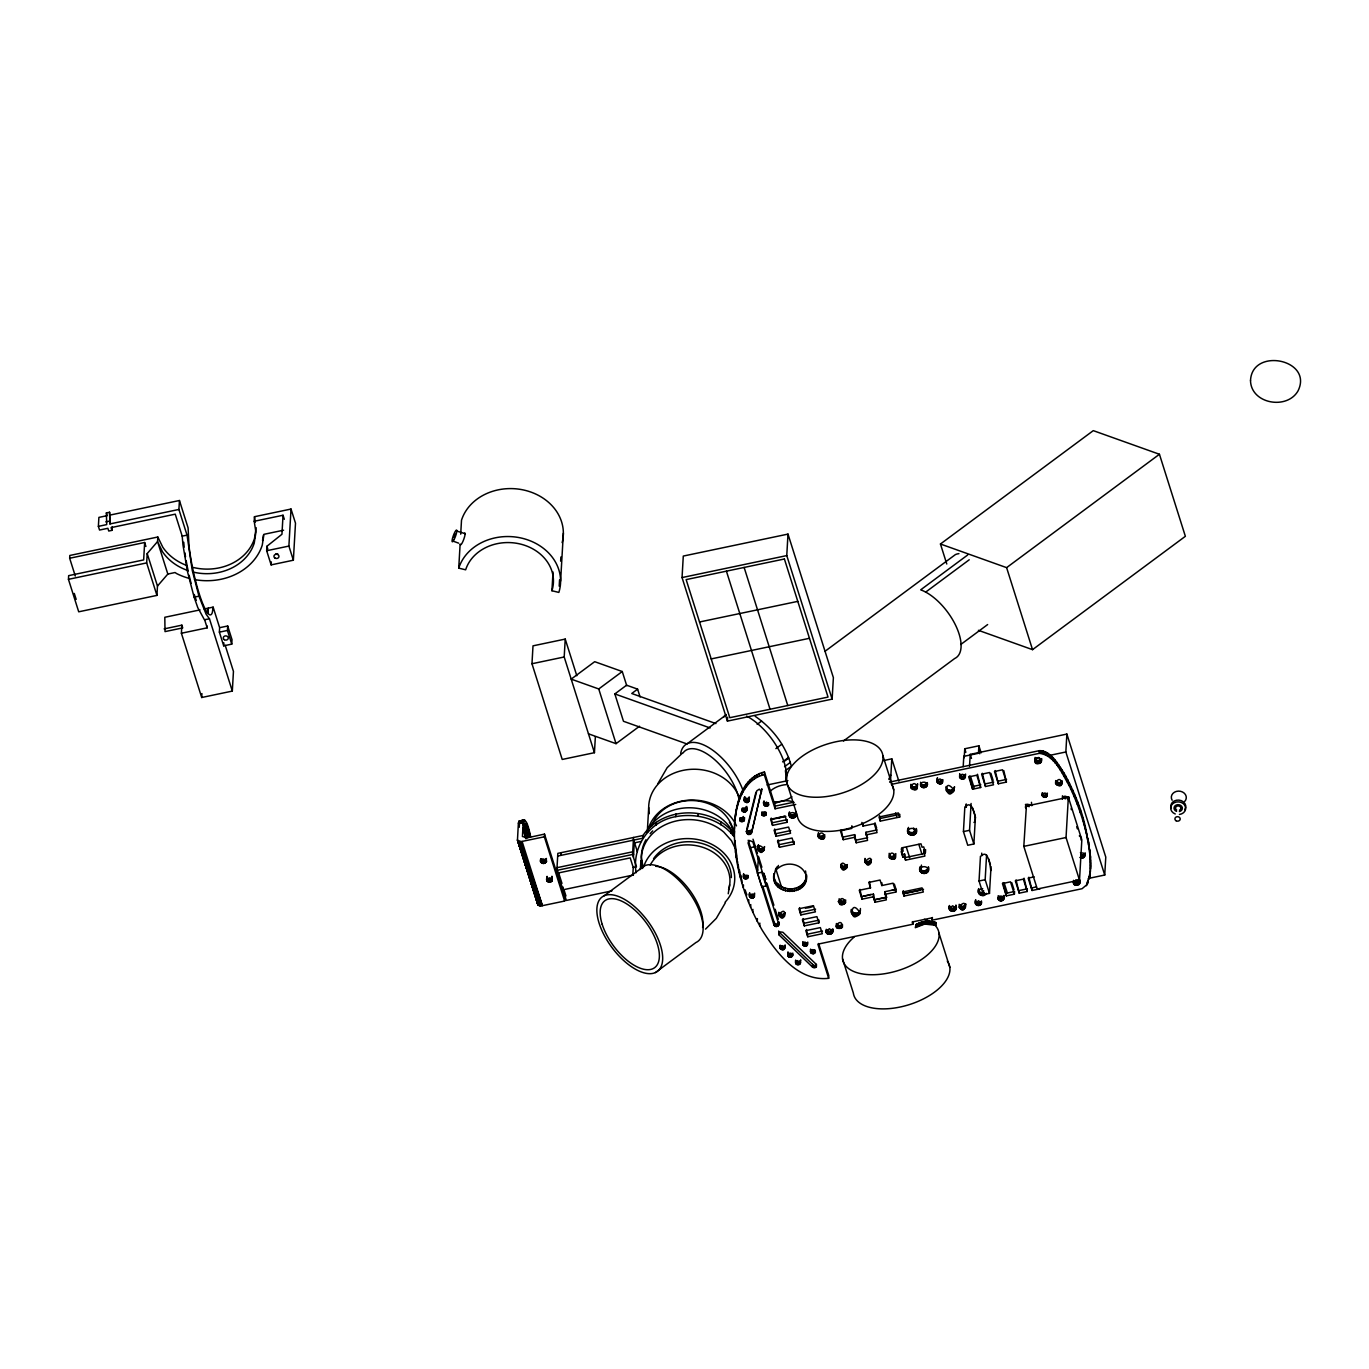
<?xml version="1.0" encoding="UTF-8"?>
<svg xmlns="http://www.w3.org/2000/svg" width="1369" height="1369" viewBox="0 0 1369 1369"><rect width="100%" height="100%" fill="white"/><g stroke="black" fill="none" stroke-linecap="round" stroke-linejoin="round"><path stroke-width="1.5" d="M552.083 880.421L552.237 876.964L551.536 881.465L547.822 881.824L546.933 876.708M818.645 943.498L828.81 975.635L828.656 978.322C798.264 981.778 776.548 952.927 762.139 930.099C743.453 897.585 732.21 859.783 734.759 822.05L734.605 824.737C735.461 804.51 741.776 777.541 764.432 771.962L775.23 806.101L775.076 808.788L795.731 804.459M1090.545 868.802C1090.477 839.899 1081.51 811.595 1069.24 785.686C1061.968 773.742 1055.105 755.038 1039.276 753.344L891.544 784.351M1090.152 874.226L1090.494 856.635L1087.944 838.17M773.776 878.333L773.964 873.798C769.344 896.165 809.883 897.379 806.409 874.654L806.238 879.189M552.118 880.027L552.272 877.341M761.677 791.744L759.299 789.16L756.783 790.82L746.584 831.993L748.159 834.44L751.513 832.968L761.831 789.057L751.513 832.968M786.593 780.381L785.412 770.627L791.299 766.264C786.148 745.934 772.39 728.137 755.209 716.329M69.665 558.244L69.819 555.472L157.811 537.007L157.555 541.559L147.202 553.572L157.469 586.052L156.939 595.395L78.718 611.806L68.45 579.327L68.655 575.647L143.659 559.921L144.652 542.5L69.665 558.244L75.295 576.041M112.172 526.774L111.967 530.351L108.75 531.035L107.877 528.297L99.543 530.043L98.38 526.363L98.893 517.396L107.227 515.651L106.371 512.913L109.588 512.246L109.931 523.933L178.911 509.456L179.442 500.506L110.444 514.984M98.38 526.363L106.714 524.601L106.371 512.913M109.931 523.933L109.588 512.246M156.939 595.395L146.671 562.916L147.202 553.572M164.143 628.884L181.872 625.154L182.727 627.892L165.016 631.605L164.81 617.282L200.028 609.889M225.2 645.295L233.449 671.392L232.319 691.088L201.705 697.505L181.392 633.248L181.872 625.154M201.705 697.505L201.927 693.57M181.392 633.248L207.181 627.841L207.284 626.061M208.071 612.131L208.31 608.144L207.489 613.517M219.382 632.153L219.639 627.687L227.682 625.992L232.011 639.665L231.755 644.132L223.695 645.826L219.382 632.153L227.425 630.459L227.682 625.992M223.695 645.826L223.866 642.848M254.206 521.281L254.48 516.712L291.015 509.046L295.499 523.18L293.36 560.212L271.13 564.884L266.664 550.732L266.921 546.265L281.946 534.269L283.041 515.24L254.206 521.281L255.917 532.25L254.223 543.151A50.054 42.217 3.3 0 1 192.943 572.02M271.13 564.884L271.319 561.889M293.36 560.212L288.893 546.077L291.015 509.046M458.735 568.135A51.834 43.722 3.3 0 1 522.188 538.257A51.834 43.722 3.3 0 1 558.843 592.418L551.929 590.741A44.681 37.682 3.3 0 0 520.34 544.041A44.681 37.682 3.3 0 0 465.648 569.812L458.735 568.135L460.121 544.178M460.703 534.184L461.507 520.203A51.834 43.722 3.3 0 1 523.865 490.051A51.834 43.722 3.3 0 1 562.129 542.654M518.389 822.957L523.437 822.615L518.389 822.957L517.465 840.19L538.188 905.149L541.662 905.833L564.644 901.042L564.815 898.355L544.503 834.097L525.525 838.222L523.386 829.614L528.212 828.587L529.358 832.711L530.351 837.195L525.046 835.963L529.889 834.936L524.532 833.721L529.358 832.711L523.968 831.599L528.793 830.572L523.386 829.614M595.361 736.779L594.437 752.693L562.214 759.453L531.976 663.743L533.003 645.843L565.226 639.083L576.811 675.738M523.232 821.93L522.445 836.493L527.099 837.76M551.929 590.741L553.025 571.985M564.644 901.042L544.349 836.784L544.503 834.097M559.202 586.172L559.562 579.908M560.64 561.153L560.879 556.995M560.606 581.123L563.361 533.191M594.437 752.693L564.199 656.983L565.226 639.083M611.926 890.894L566.355 900.443L556.858 870.376L557.833 853.366L642.985 835.501C663.092 805.639 712.599 805.571 734.143 833.858M560.896 855.368L561.05 852.682M563.138 887.112L562.984 889.799L633.402 875.013M632.786 875.39L633.248 867.518L636.465 866.834L632.564 854.478L633.539 837.469M633.436 857.216L634.258 842.893L633.385 840.155M636.123 872.755C631.691 846.538 649.625 821.109 675.773 816.643C696.804 812.69 720.693 819.056 733.989 836.545M640.418 868.973L640.897 860.725L641.958 860.502M642.985 835.501L642.831 838.187L557.679 856.053M647.28 832.249L648.701 807.607M656.213 825.165L656.367 822.478M682.053 577.564L683.285 556.071L787.996 534.098L833.379 677.655L832.13 699.131L727.418 721.104L682.053 577.564L786.764 555.592L787.996 534.098M675.773 816.643L675.927 813.973M697.95 816.403L698.122 813.716M720.727 824.754L720.881 822.067M727.418 721.104L727.641 717.202M730.738 832.917L730.892 830.23M732.723 835.141L732.877 832.455M734.366 829.169L734.52 826.482M735.119 817.823L734.965 820.493C736.71 802.251 744.12 779.303 764.278 774.649L764.432 771.962M734.349 833.687L734.503 831M735.461 816.335L735.615 813.648M736.128 812.33L736.282 809.644M734.623 843.047L734.777 840.361L737.241 859.852M736.933 808.514L737.087 805.828M735.033 847.787L735.187 845.101M737.874 804.818L738.028 802.131M735.547 852.665L735.701 849.995M738.952 801.31L739.106 798.623M736.248 857.559L736.402 854.889M740.15 798.024L740.304 795.338M739.739 820.476L739.893 817.789L741.93 819.056L744.188 818.166L744.034 820.852C735.067 824.206 744.017 812.211 744.034 820.852M741.519 794.859L741.673 792.172M740.235 821.092L740.389 818.405M738.062 867.518L737.566 861.512M740.92 821.52L741.074 818.833M742.101 810.876C740.68 807.71 746.447 806.752 746.875 809.883L745.01 812.057L742.101 810.876L742.255 808.189L745.164 809.387L746.892 807.932M743.008 791.915L743.162 789.228M741.776 821.742L741.93 819.056M739.174 872.583L738.216 864.832M742.597 811.492L742.751 808.805M742.597 821.674L742.751 818.987M743.281 811.92L743.435 809.233M744.616 789.16L744.787 786.473M744.223 800.557L744.445 797.134L744.462 801.276C750.52 806.375 749.391 794.037 744.291 799.821L744.462 801.276M743.418 821.4L743.572 818.713M740.389 877.58L740.543 874.894L741.485 878.265M744.12 812.091L744.274 809.421M744.941 801.84L744.616 798.589M744.377 820.219L744.531 817.533M746.379 786.627L746.533 783.941M745.01 812.057L745.164 809.387M745.694 802.302L745.095 799.154M745.763 811.749L745.917 809.062M741.81 882.629L741.964 879.942M746.481 802.508L745.848 799.616M746.396 811.252L746.55 808.583M746.738 810.619L746.789 806.461M748.244 784.334L748.398 781.648M747.371 802.474L747.525 799.787L749.391 797.597L749.151 800.968M743.435 877.033L743.829 875.612C754.097 873.097 741.433 885.076 743.658 873.627M743.658 877.717L743.589 874.363M743.316 887.608L743.47 884.922M746.584 832.763L746.755 830.076L749.134 831.89L751.667 830.281M748.176 802.148L748.33 799.462M744.154 878.333L743.812 875.031M746.858 833.43L747.012 830.743M748.757 801.669L749.151 796.861M750.212 782.281L750.366 779.594M744.839 878.795L744.308 875.647M747.423 834.029L747.577 831.342M748.159 834.44L748.313 831.753M744.958 892.605L745.112 889.918L746.858 894.864M745.694 878.984L744.993 876.126M748.98 834.577L749.134 831.89M746.584 878.949L746.738 876.263L748.124 875.458L747.97 878.145M752.334 780.398L752.488 777.712M747.337 878.641L747.491 875.955M749.87 834.491L750.024 831.804M750.623 834.183L750.777 831.496M751.17 833.653L751.324 830.966M754.49 778.756L754.644 776.069M748.621 902.445L748.775 899.758M749.476 896.147L752.163 893.923L754.405 896.592C752.368 900.374 747.252 896.267 749.716 892.759M749.699 896.866L749.63 893.461M756.835 777.335L756.989 774.649M750.195 897.482L749.853 894.179M750.879 897.91L750.349 894.796M750.623 907.271L750.777 904.584M751.735 898.132L751.033 895.223M759.196 776.223L759.35 773.536M752.625 898.047L752.779 895.36L754.627 893.17L754.405 896.592M753.395 897.79L753.549 895.104M752.745 912.062L752.899 909.375M754.011 897.243L754.165 894.556M761.694 775.299L761.848 772.612M757.776 848.985L758.084 845.443C757.023 849.328 763.988 850.44 764.569 846.607C760.462 863.565 752.916 836.767 764.415 849.293M757.964 849.773L758.46 844.707M758.46 850.543L758.614 847.856M766.298 882.851L766.127 885.931L761.78 886.855L757.451 873.182L758.426 856.275M758.785 849.978L759.025 845.785M759.128 851.124L759.282 848.438M761.712 814.623L761.866 811.937L763.885 813.169L766.161 812.33L766.007 815.017C757.006 818.303 766.024 806.358 766.007 815.017M760.035 851.552L760.189 848.866M762.208 815.239L762.362 812.553M762.875 815.667L763.029 812.981M760.993 851.706L761.147 849.02M763.834 804.305L766.52 802.046L768.762 804.767C766.657 808.514 761.626 804.407 764.056 800.882M757.245 921.303L757.399 918.616M764.073 805.04L763.988 801.618M763.731 815.856L763.885 813.169M762.02 851.638L762.174 848.968M764.569 805.656L764.227 802.354M764.569 815.821L764.723 813.152M765.237 806.067L764.723 802.97M762.875 851.313L763.029 848.626M765.374 815.513L765.528 812.827M766.092 806.255L765.391 803.381M763.68 850.782L763.834 848.096M759.692 925.786L759.846 923.1M764.176 850.063L764.33 847.377M766.982 806.221L767.136 803.535L768.522 802.73L768.368 805.417M767.735 805.913L767.889 803.227M772.715 822.683L787.261 819.62L787.107 822.307L772.561 825.37L771.26 818.08M776.018 836.305L774.067 830.144L788.612 827.081L790.563 833.259L776.018 836.305L774.7 828.998M774.084 880.233L773.93 875.647M774.649 882.012L774.238 877.546M773.793 876.485L775.847 868.459M775.504 883.792L774.803 879.326M775.693 871.146L776.976 866.885M778.636 925.341L779.047 921.936C780.604 925.427 775.693 928.456 773.964 924.948L774.118 922.261L762.738 886.239M774.358 925.581L774.118 922.261M776.617 885.401L775.658 881.106M776.822 869.572L778.413 865.448M779.628 844.57L794.174 841.524L794.02 844.211L779.474 847.257L778.157 839.95M774.957 926.129L774.512 922.894M778.003 886.907L778.157 884.22L776.771 882.714M775.778 926.471L775.111 923.442M776.599 926.556L776.753 923.87L778.79 922.672M777.455 926.368L777.609 923.681M779.628 888.224L779.782 885.538L778.157 884.22M778.585 915.022C789.502 901.829 783.051 929.517 778.739 912.336L782.383 914.663L785.258 912.61M778.174 925.957L778.328 923.271M778.893 915.775L779.047 913.106M778.704 934.394L779.731 931.861L782.897 932.272L816.249 964.358L816.318 967.079L812.501 967.096L779.149 935.01L778.704 931.006M779.526 916.477L779.697 913.79M781.442 889.337L781.596 886.65L779.782 885.538M779.149 935.01L778.875 931.707M780.296 916.973L780.45 914.287M781.254 917.298L781.408 914.612M780.005 947.844L780.159 945.158L780.227 948.563C788.458 953.389 781.767 940.058 780.227 948.563M783.376 890.261L783.53 887.574L781.596 886.65M782.229 917.35L782.383 914.663M780.724 949.179L780.381 945.893M781.408 949.607L780.878 946.509M783.205 917.144L783.359 914.458M795.629 816.506L796.056 812.176C798.931 820.031 785.806 819.518 789.519 811.851M789.468 816.215L789.434 812.69M784.026 916.717L784.18 914.03M785.464 890.945L785.618 888.276L783.53 887.574M782.247 949.795L781.562 946.92M789.896 816.951L789.622 813.528M784.677 916.066L784.831 913.38M790.632 817.567L790.05 814.264M783.085 949.778L783.239 947.091L785.019 945.637M783.889 949.453L784.043 946.766M791.487 817.995L790.786 814.88M787.603 891.373L787.757 888.686L785.618 888.276M784.523 948.957L784.677 946.27M784.865 948.323L785.104 944.901M792.446 818.149L792.6 815.462L796.073 812.998M793.455 818.046L793.609 815.359M789.845 891.578L789.999 888.892C797.391 889.2 805.605 884.374 806.392 876.502M794.379 817.755L794.533 815.068M795.132 817.242L795.286 814.555M787.757 955.322L787.979 951.9L788.476 956.657L790.906 957.239L792.754 955.049C792.36 951.934 786.576 952.91 787.979 956.041M792.052 891.476L792.206 888.789M788.476 956.657L788.133 953.354M789.16 957.085L788.63 953.971M789.999 957.273L789.314 954.398M794.26 891.168L794.414 888.481M790.906 957.239L791.06 954.552L792.446 953.748L792.292 956.435M791.658 956.914L791.812 954.244M792.634 955.784L792.788 953.098M796.313 890.586L796.467 887.899M798.315 889.799L798.469 887.112M795.509 962.801L795.663 960.114L795.731 963.519L796.98 964.546L799.479 964.426L800.506 962.527L797.357 960.61L795.731 963.519M800.163 888.738L800.317 886.051M796.228 964.135L795.885 960.833M796.98 964.546L796.399 961.449M801.772 887.523L801.926 884.836M797.768 964.786L797.134 961.859M800.865 914.92L798.914 908.759L813.46 905.696L815.411 911.874L800.865 914.92L799.547 907.613M798.657 964.717L798.812 962.031L800.591 960.576M803.209 886.102L803.363 883.416M799.479 964.426L799.633 961.74M804.39 884.511L804.544 881.824M800.044 963.913L800.198 961.226M806.255 877.341L805.554 870.975M800.437 963.263L800.66 959.84M805.263 882.834L805.417 880.147M805.913 881.054L806.067 878.368M802.918 945.038C804.476 936.533 811.167 949.846 802.918 945.038L802.85 941.632M804.476 923.185L819.021 920.139L818.867 922.826L804.322 925.872L803.021 918.565M803.432 945.654L803.073 942.351M804.099 946.082L803.586 942.967M804.955 946.27L804.253 943.395M805.793 946.236L805.947 943.549L807.385 942.745L807.231 945.431M806.598 945.911L806.752 943.224M807.573 944.781L807.727 942.094M807.761 936.772L805.828 930.646L820.373 927.6L822.324 933.726L807.761 936.772L806.478 929.5M810.448 951.797L810.602 949.111L811.184 953.132L813.597 953.697L815.394 952.242C816.249 948.563 809.113 948.922 810.688 952.516M811.184 953.132L810.842 949.829M818.183 836.305L818.491 832.763L818.371 837.092C829.973 845.392 822.119 824.532 818.371 837.092M811.851 953.56L811.338 950.445M818.867 837.862L818.525 834.405M812.724 953.782L812.022 950.873M819.535 838.444L819.021 835.176M812.501 967.096L812.656 964.409L779.303 932.323M813.597 953.697L813.751 951.027L815.137 950.223L814.983 952.892M820.459 838.872L819.689 835.757M813.203 967.575L812.656 964.409M814.367 953.44L814.521 950.753M814.007 967.815L813.357 964.888M821.417 839.026L821.571 836.339L824.737 834.696L824.583 837.383M814.846 967.797L815 965.111L816.472 964.392L816.318 967.079M822.427 838.975L822.581 836.288M815.667 967.524L815.821 964.837M823.282 838.632L823.436 835.946M824.087 838.102L824.241 835.415M826.072 932.015L826.226 929.329L829.871 931.639L832.797 928.815C835.107 934.034 826.328 936.704 825.986 931.16L829.46 928.73L832.643 931.502M826.397 932.819L826.551 930.133M826.979 933.521L827.133 930.834M827.8 934.017L827.954 931.331M828.673 934.291L828.827 931.604M829.717 934.325L829.871 931.639M830.692 934.12L830.846 931.433M831.513 933.692L831.668 931.006M832.181 933.093L832.335 930.407M832.54 932.34L832.694 929.654M836.254 926.214L836.408 923.545L839.06 925.803L842.5 924.623L842.346 927.309C828.844 932.683 842.157 914.287 842.346 927.309M836.562 927.035L836.716 924.349M837.143 927.737L837.298 925.05M840.72 866.971L840.874 864.284L843.544 866.594L847.343 864.609C841.49 881.345 837.486 853.144 847.189 867.296M839.009 902.342L839.129 898.8L841.815 901.931L845.666 899.946L845.512 902.633C834.525 911.275 840.788 890.192 845.512 902.633M841.045 867.775L841.199 865.088M839.3 903.112L839.454 900.426M837.965 928.233L838.119 925.547M841.627 868.476L841.781 865.79M843.407 837.007L854.667 834.645L854.513 837.332L843.253 839.693L841.165 829.905M839.95 903.797L840.104 901.11M838.906 928.49L839.06 925.803M842.448 868.973L842.602 866.286M840.703 904.31L840.857 901.623M839.881 928.541L840.036 925.855M843.39 869.281L843.544 866.594M841.661 904.618L841.815 901.931M840.857 928.336L841.011 925.649M844.382 869.332L844.536 866.645M842.637 904.669L842.791 901.983M841.695 927.908L841.849 925.222M845.34 869.127L845.512 866.44M843.612 904.464L843.766 901.777M846.179 868.699L846.333 866.012M844.451 904.036L844.605 901.35M846.829 868.049L846.983 865.362M845.084 903.386L845.238 900.699M851.86 825.764L851.706 828.45L840.446 830.812L843.253 839.693M851.227 912.079L851.381 909.392C851.621 913.91 858.979 914.714 860.399 910.522C850.371 930.834 848.54 894.094 860.245 913.209M851.415 913.055L851.569 910.368M851.843 913.996L851.997 911.309M877.221 829.905L865.978 832.266L867.535 840.412L856.224 842.774L854.667 834.645M852.579 914.817L852.733 912.13M853.554 915.433L853.726 912.747M854.65 915.827L854.804 913.14M855.865 915.981L856.019 913.294M857.045 915.895L857.199 913.209M865.824 834.953L877.067 832.592L874.261 823.727L863.018 826.089L863.172 823.402M858.123 915.502L858.277 912.832M859.082 914.903L859.236 912.216M859.818 914.133L859.972 911.446M860.28 911.206L860.434 908.52M862.213 896.473L873.456 894.111L873.302 896.798L862.042 899.159L859.954 889.371M864.883 861.888C876.999 848.848 867.826 877.392 865.02 858.397M865.191 862.71L865.037 859.202M865.773 863.394L865.345 860.023M866.594 863.89L865.927 860.725M867.552 864.215L866.748 861.221M868.528 864.267L868.682 861.58L871.505 859.544M869.503 864.061L869.657 861.375M870.342 863.634L870.496 860.947M870.975 862.983L871.129 860.297M862.042 899.159L859.253 890.278L870.496 887.916L869.486 881.568M894.333 884.049L896.028 889.371L884.768 891.732L886.342 899.878L875.031 902.239L873.456 894.111M880.438 818.44L899.827 814.367L899.673 817.053L880.284 821.109L879.582 815.702M884.614 894.419L895.856 892.058L893.067 883.193L881.807 885.555L881.961 882.868M889.456 778.824L890.62 774.905L888.926 779.406M889.936 778.208L890.09 775.521M890.466 782.007L891.801 758.837L883.484 760.582M889.354 857.627C890.911 844.639 902.205 864.421 889.354 857.627L889.165 853.315M889.936 858.329L889.508 854.941M890.757 858.825L890.09 855.642M891.698 859.15L890.911 856.138M892.691 859.202L892.845 856.515L895.805 853.623L895.566 857.148M893.649 858.996L893.803 856.309M894.487 858.568L894.641 855.882M895.138 857.918L895.292 855.231M895.856 892.058L896.028 889.371A15.025 7.684 -17.5 0 1 892.28 889.884M902.856 857.062L901.144 851.604L902.736 851.278L902.89 848.592L901.298 848.917L902.856 857.062L904.447 856.72L904.601 854.034L903.01 854.376M923.767 852.665L925.427 852.322L925.581 849.636L923.921 849.995L924.862 856.104L905.542 860.143L904.601 854.034M903.985 896.062L902.684 891.972L922.056 887.899L923.356 892.006L903.985 896.062L903.266 890.654M915.947 833.071L916.289 828.502C919.574 837.434 904.224 837.024 908.109 828.313M908.058 832.882L908.486 827.406M911.018 787.774C914.697 775.179 922.655 796.073 911.018 787.774L910.967 784.249M908.588 833.738L908.041 829.255M911.497 788.544L911.172 785.087M909.358 834.457L908.742 831.069M912.165 789.126L911.651 785.857M910.317 835.022L909.512 831.77M913.037 789.554L912.319 786.439M911.446 835.312L911.6 832.626L910.471 832.335M914.047 789.708L914.201 787.021L916.836 786.114L917.589 783.735L917.23 788.065M915.005 789.656L915.159 786.97M912.541 835.33L912.695 832.643L916.101 830.384M915.929 789.314L916.083 786.627M913.671 835.09L913.825 832.403M916.665 788.801L916.836 786.114M914.612 834.645L914.783 831.958M915.433 833.961L915.587 831.274M926.899 786.028L927.292 782.572C928.935 786.884 922.62 789.725 920.67 785.738L920.635 782.229M828.656 978.322L817.858 944.165L912.883 924.229L913.037 921.542M921.166 786.525L920.841 783.068M921.833 787.089L921.32 783.838M922.757 787.517L921.987 784.42M923.716 787.671L923.87 785.002L927.053 783.342M915.929 927.189L916.101 924.503L922.347 921.85L929.346 921.2L936.225 922.638L936.071 925.324L924.759 924.058L915.313 927.686L916.101 924.503M916.665 926.779L916.819 924.092M928.045 871.368L928.387 866.799C931.656 875.698 916.323 875.304 920.208 866.611M924.725 787.62L924.879 784.933M920.173 871.163L920.139 867.552M917.435 926.368L917.589 923.681M920.687 872.036L920.327 868.494M925.581 787.278L925.752 784.608M921.08 871.386L921.44 865.071M918.171 926.009L918.325 923.322M926.334 786.764L926.488 784.078M921.457 872.755L920.841 869.349M918.958 925.632L919.112 922.946M922.415 873.268L921.611 870.068M919.711 925.324L919.865 922.638M920.533 925.05L920.687 922.364M923.527 873.559L923.681 870.872L922.569 870.581M921.354 924.759L921.508 922.09M924.64 873.627L924.794 870.941L928.199 868.682M922.193 924.537L922.347 921.85M925.769 873.388L925.94 870.701M923.887 924.178L924.058 921.491M926.71 872.892L926.864 870.205M927.515 872.207L927.686 869.52M924.759 924.058L924.914 921.371M925.649 923.972L925.803 921.286M926.522 923.887L926.676 921.2M927.429 923.853L927.583 921.166M928.285 923.887L928.439 921.2M937.098 781.887C941.65 772.664 944.918 789.434 937.098 781.887L937.474 777.609M929.192 923.887L929.346 921.2M937.389 782.64L937.235 778.379M937.97 783.308L937.543 779.971M930.064 923.972L930.218 921.286M938.826 783.735L938.124 780.621M930.937 924.041L931.091 921.354M931.844 924.212L931.998 921.525M939.75 783.958L938.98 781.049M1089.775 876.673L1090.306 871.54L1087.277 884.34L1082.058 888.721L932.255 920.156L932.409 917.487M932.665 924.349L932.837 921.662M940.708 783.907L940.862 781.22L942.83 779.628L942.676 782.315M933.538 924.571L933.692 921.885M941.564 783.581L941.718 780.895M942.231 783.017L942.385 780.33M934.377 924.759L934.531 922.073M935.249 925.033L935.403 922.347M946.133 790.17L946.236 786.525C945.979 791.385 954.569 791.676 954.535 786.73C948.032 808.343 941.102 773.228 954.261 790.375M946.475 791.077L946.629 788.39M947.16 791.864L947.314 789.177M948.015 792.497L948.187 789.81M949.059 792.908L949.213 790.221M950.154 793.079L950.308 790.409M951.318 792.942L951.472 790.255M952.362 792.617L952.516 789.93M953.2 792.035L953.354 789.348M953.885 791.282L954.039 788.595M949.35 909.067L949.487 905.508C946.321 912.764 958.505 913.072 956.127 905.816L953.149 908.708L949.504 906.381M949.658 909.82L949.812 907.151M950.24 910.522L950.394 907.835M951.061 911.018L951.215 908.331M952.02 911.343L952.174 908.657M959.601 777.164C964.204 767.941 967.541 784.677 959.601 777.164L959.737 773.656M959.96 777.917L959.755 774.478M960.525 778.567L960.114 775.23M952.995 911.395L953.149 908.708M961.329 779.012L960.679 775.881M953.971 911.189L954.125 908.503M954.792 910.761L954.946 908.075M962.304 779.218L962.458 776.531L961.483 776.326M963.194 766.623L963.793 756.355L977.962 753.395M955.442 910.111L955.596 907.425M981.128 752.83L978.903 745.797L964.734 748.775L964.221 757.724L963.793 756.355M955.87 909.341L955.938 905.029M963.263 779.166L963.417 776.497L965.573 774.084L965.248 777.575M964.118 778.841L964.289 776.155M964.803 778.294L964.957 775.607M959.019 907.048C969.988 893.889 963.4 921.542 959.173 904.361L962.818 906.672L965.693 904.635M975.412 817.139L973.872 843.988L967.746 845.272L963.434 831.599L964.854 806.82M959.327 907.801L959.481 905.114M959.909 908.503L960.063 905.816M966.309 804.63L966.155 807.316L966.206 803.928M960.73 908.999L960.884 906.312M969.526 766.298L970.227 754.37L1066.879 734.075L1105.776 857.114L1104.732 875.031L1088.287 878.47M961.671 909.307L961.825 906.62M962.664 909.358L962.818 906.672M963.622 909.153L963.776 906.466M964.461 908.725L964.615 906.038M965.111 908.075L965.265 905.388M973.872 843.988L969.543 830.316L971.1 803.466M965.521 907.322L965.778 903.797M977.5 774.272L980.683 787.5L972.606 789.194L969.44 775.966M978.476 753.258L978.903 745.797M981.419 900.922C983.284 907.904 972.058 906.038 975.755 899.69M975.669 903.951L975.652 900.494M976.148 904.687L975.84 901.264M976.799 905.217L976.302 902M977.688 905.542L976.953 902.53M986.501 893.358C983.832 898.475 975.686 893.854 978.732 888.584M991.036 866.526L989.479 893.375L983.353 894.659L979.04 881.003L980.461 856.207M978.681 893.136L978.613 889.525M979.194 894.008L978.835 890.449M985.509 786.49L981.624 774.187L989.633 772.51L993.518 784.813L985.509 786.49L982.343 773.263M978.698 905.645L978.852 902.958L981.111 901.658L980.957 904.344M981.761 853.127L981.607 855.813C988.024 848.712 990.54 867.039 990.728 870.667M979.964 894.727L979.348 891.322M979.605 905.439L979.759 902.77M980.426 904.96L980.58 902.274M980.923 895.24L980.118 892.04M981.984 895.531L982.138 892.845L981.077 892.554M983.147 895.6L983.318 892.913L982.138 892.845M983.353 894.659L983.592 890.534M984.243 895.377L984.397 892.691M989.479 893.375L985.167 879.702L986.587 854.923M1003.802 770.627L1006.42 782.093L998.36 783.787L995.177 770.559M1003.956 895.36C1005.958 899.365 1000.414 903.129 998.189 899.228L998.206 895.754L1001.406 898.218L1003.973 896.182M998.651 899.963L998.805 897.277M999.37 900.477L999.524 897.79M1000.26 900.802L1000.414 898.115M1001.252 900.905L1001.406 898.218M1002.159 900.716L1002.313 898.03M1002.929 900.237L1003.083 897.551M1003.511 899.604L1003.665 896.917M1006.489 893.187L1014.566 891.493L1014.395 894.179L1006.335 895.874L1003.135 882.611M1024.063 878.214L1027.246 891.493L1019.238 893.17L1016.038 879.908M1026.254 808.583L1025.501 804.39L1029.146 806.717M1025.672 807.898L1025.826 805.212M1062.327 798.503L1064.791 796.125L1068.35 797.237L1081.835 839.864L1079.508 880.147L1037.291 889.011L1023.807 846.367L1026.408 805.896M1031.781 805.742L1031.456 802.32M1034.878 760.907L1035.135 757.433L1037.257 760.839L1041.381 759.35L1041.227 762.037C1028.889 769.19 1038.831 749.134 1041.227 762.037M1035.084 761.746L1035.238 759.059M1035.512 762.516L1035.666 759.829M1036.23 763.098L1036.384 760.411M1037.103 763.526L1037.257 760.839M1038.061 763.68L1038.215 760.993M1039.276 753.344L1039.43 750.657C1051.597 750.999 1057.997 764.398 1064.107 773.16C1075.64 794.123 1084.984 817.156 1087.807 840.925M1039.071 763.628L1039.225 760.942M1040.149 888.789L1032.072 890.483L1028.889 877.204M1039.995 763.286L1040.149 760.599M1040.577 753.224L1040.731 750.554M1040.731 762.755L1040.885 760.086M1041.535 761.267L1041.689 758.58M1041.946 753.361L1042.1 750.674M1043.366 753.669L1043.537 750.982M1042.254 795.355L1042.408 792.668L1042.476 796.073C1048.5 801.173 1047.507 788.903 1042.322 794.619L1042.476 796.073M1044.906 754.285L1045.06 751.598M1042.973 796.69L1042.63 793.404M1043.708 797.117L1043.127 794.02M1046.446 755.14L1046.601 752.454M1044.564 797.288L1043.862 794.431M1045.403 797.271L1045.557 794.585L1047.336 793.13L1047.182 795.817M1048.055 756.184L1048.209 753.498M1046.207 796.946L1046.361 794.26M1046.84 796.45L1046.994 793.763M1049.749 757.536L1049.903 754.849M1051.443 759.076L1051.597 756.39M1053.172 760.873L1053.326 758.186M1054.951 762.858L1055.105 760.189M1055.567 783.256C1061.369 771.312 1065.749 792.839 1055.567 783.256L1055.721 780.57M1056.731 765.066L1056.885 762.379M1055.944 784.043L1056.098 781.357L1059.366 782.897L1062.258 780.895L1062.104 783.581M1056.526 784.745L1056.68 782.058M1057.296 785.258L1057.45 782.572M1058.528 767.461L1058.682 764.775M1058.237 785.532L1058.391 782.846M1059.212 785.584L1059.366 782.897M1060.308 770.062L1060.462 767.393M1060.188 785.378L1060.342 782.692M1061.009 784.933L1061.163 782.264M1062.173 772.869L1062.327 770.182M1061.677 784.334L1061.831 781.648M1062.412 799.308L1062.481 795.817L1065.236 798.948M1063.953 775.847L1064.107 773.16M1104.732 875.031L1065.852 751.975L1066.879 734.075M1065.732 778.961L1065.886 776.274M1067.512 782.298L1067.666 779.611M1079.508 880.147L1066.04 837.52L1068.35 797.237L1026.134 806.101M1069.24 785.686L1069.411 783M1068.505 800.386L1069.035 796.963M1070.986 789.28L1071.14 786.593M1072.629 792.942L1072.783 790.255M1074.306 796.707L1074.46 794.02M1075.897 800.591L1076.051 797.905M1077.386 804.544L1077.54 801.858M1075.794 879.805C1086.644 880.712 1071.653 890.911 1073.57 880.353M1073.724 883.792L1073.878 881.106L1077.215 882.663L1080.021 880.643L1079.867 883.33M1074.306 884.494L1074.46 881.807M1078.892 808.497L1079.046 805.811M1075.127 884.99L1075.281 882.303M1076.068 885.298L1076.222 882.629M1080.295 812.57L1080.449 809.883M1077.061 885.349L1077.215 882.663M1078.019 885.161L1078.173 882.475M1078.858 884.716L1079.012 882.03M1082.862 820.733L1083.033 818.046M1079.508 884.066L1079.662 881.379M1081.647 858.055L1081.801 855.385L1084.967 853.726L1083.581 857.661L1079.816 857.473M1084.06 824.857L1084.214 822.17M1082.639 857.952L1082.793 855.266M1083.581 857.661L1083.735 854.975M1085.087 828.895L1085.241 826.209M1084.299 857.097L1084.453 854.41M1086.13 832.951L1086.284 830.264M1084.813 856.412L1085.258 852.904M1087.037 836.972L1087.191 834.286M1088.543 844.793L1088.697 842.106M1086.438 885.709L1088.201 880.062L1088.047 882.748M1087.277 884.34L1087.431 881.653M1089.142 848.626L1089.296 845.939M1089.638 852.271L1089.792 849.584M1090.049 855.882L1090.203 853.195M1089.33 878.932L1089.929 873.987M1090.34 859.321L1090.494 856.635M1090.545 862.624L1090.699 859.937M1090.58 865.807L1090.734 863.12M1090.409 871.608L1090.699 866.115M540.772 860.981L540.926 858.688C537.692 863.993 547.857 865.14 545.82 860.108C539.557 856.087 540.995 863.497 540.772 861.375M907.887 831.941C907.75 826.996 916.477 827.27 916.203 832.147M919.985 870.239C919.865 865.276 928.576 865.567 928.302 870.444M546.026 861.991L546.299 858.945L545.855 862.35C549.893 859.236 538.257 859.629 541.012 862.128L541.388 859.783L541.234 862.47L541.679 860.091L542.261 863.24L542.86 860.707L542.689 863.394L543.305 860.793L543.151 863.48L543.767 860.81L543.613 863.497L544.212 860.759L544.058 863.445L544.657 860.656L544.503 863.343L545.067 860.485L544.913 863.172L546.009 859.664M1071.311 809.678L1071.174 808.258M1077.369 828.827L1076.736 826.79M546.71 880.164C545.341 875.801 551.211 882.492 552.237 877.734M523.437 822.615C526.363 815.222 530.008 833.858 530.676 836.801M552.135 878.111L551.793 881.14L551.929 876.228L552.083 879.651M789.28 815.376C789.297 811.458 796.228 811.766 795.919 815.684M1068.881 799.65L1068.35 797.237M978.459 892.212L979.622 889.61L982.685 888.549M546.796 880.558L547.104 878.231M551.947 878.453L551.536 881.465L551.69 878.778L551.211 881.739L551.382 879.052L549.996 882.252L550.167 879.565L549.551 882.286L549.705 879.6L549.089 882.269L549.243 879.582L548.644 882.184L547.976 879.138L547.463 881.568L547.617 878.881L547.172 881.26L547.326 878.573L546.95 880.917L547.087 876.348L546.933 879.035M975.498 903.181L978.595 900.716L981.265 903.608M204.169 609.017L213.136 607.134L212.332 612.508A48.394 7.94 78.1 0 1 200.764 598.407A48.394 7.94 78.1 0 1 189.008 546.128L188.083 527.852L179.442 500.506M256.174 527.681L254.48 538.582A50.054 42.217 3.3 0 1 193.2 567.451M262.54 540.533L263.378 535.142M728.24 893.769L729.643 884.802M519.484 823.864L519.21 827.321M746.738 829.306L755.928 792.257M1088.903 878.265L1089.484 876.246M949.333 908.195L952.738 905.782L955.973 908.503M966.052 806.615C971.391 798.435 978.168 820.442 973.975 822.444M465.289 533.705L456.835 531.086M1081.031 840.036L1081.356 837.606L1079.302 835.877M657.993 783.462L667.148 767.684L682.292 753.241M725.433 902.616L716.295 918.377L705.531 929.123M1074.117 880.678L1073.416 883.039M157.469 586.052L167.822 574.056L175.061 572.533L176.704 573.628A58.405 49.25 3.3 0 0 188.956 578.317M547.155 878.693L549.962 877.769L551.964 879.274M1068.659 797.699L1067.17 798.743M778.259 868.134C786.336 861.152 801.105 863.463 805.383 873.662M622.262 671.529L594.694 661.689L571.181 679.127L598.749 688.966L622.262 671.529L626.745 685.715M686.981 743.949L623.477 721.275L614.835 693.929L626.591 685.202L637.612 689.137L640.076 696.958M637.612 689.137L631.742 693.501L715.936 723.585M588.465 733.818L616.033 743.658L639.545 726.22M946.783 564.011L940.452 544.006L1093.283 430.636L1159.44 454.268L1185.366 536.306L1032.534 649.659L978.407 630.322M687.495 743.538L726.272 714.772M824.942 651.353L955.374 554.616A41.72 20.039 53.4 0 1 958.933 553.658M967.712 554.958L920.687 589.834A41.72 20.039 53.4 0 1 955.322 624.692A41.72 20.039 53.4 0 1 954.638 658.54L843.475 740.988M925.581 592.178L969.235 559.784M757.16 724.355L761.575 721.087M940.452 544.006L1006.609 567.639L1159.44 454.268M775.881 748.621L781.767 744.257M782.589 761.866L788.476 757.519M784.3 761.335L788.698 758.067M604.054 895.822L644.525 865.807M784.557 766.691L790.426 762.328M960.764 644.491L987.648 624.555M655.46 972.538A46.358 22.263 53.4 0 0 634.686 906.757A46.358 22.263 53.4 0 0 599.126 923.236A46.358 22.263 53.4 0 0 655.46 972.538L695.931 942.522A46.358 22.263 53.4 0 0 687.221 889.73A46.358 22.263 53.4 0 0 640.093 869.572M519.604 820.972L524.875 820.134L519.227 821.126L518.611 823.642L523.574 821.468L518.731 822.478L523.779 820.63L518.937 821.64L524.07 820.117M105.858 521.863L109.075 521.195M232.319 691.088L209.474 618.822L204.392 619.729L197.769 607.528L194.124 597.175L187.433 571.438L182.967 544.913L182.197 536.135L187.04 535.125L178.911 509.456M283.588 530.197L263.96 534.321L262.266 545.102A58.405 49.25 3.3 0 1 194.484 579.566M68.45 579.327L146.671 562.916M266.664 550.732L288.893 546.077M194.124 597.175L198.95 596.165L206.103 614.202L209.474 618.822M699.525 621.988L797.802 601.367M531.976 663.743L564.199 656.983M711.196 658.917L809.473 638.296M523.215 824.686L526.432 824.018L528.212 828.587L522.77 827.817M523.797 825.952L527.014 825.267L523.403 825.113M524.395 827.492L527.613 826.808L523.985 826.465M767.085 785.002L787.877 780.638M517.619 840.566L521.349 841.576L544.349 836.784M775.23 806.101L793.815 802.2M889.628 782.093L1039.43 750.657M1034.998 758.46L1039.105 757.587M1049.39 755.431L1065.852 751.975M634.258 842.893L641.222 841.439M771.26 819.501L785.806 816.454M789.964 815.582L796.21 814.264M556.858 870.376L632.564 854.478M746.088 831.359L752.06 830.093M972.76 786.508L980.837 784.813M985.663 783.804L993.689 782.127M998.514 781.1L1006.574 779.406M776.172 833.635L790.717 830.572M749.562 847.856L755.842 846.538M856.378 840.087L867.689 837.725M757.451 873.182L761.797 872.275L766.127 885.931M963.434 831.599L969.543 830.316M905.696 857.473L925.016 853.417L923.921 849.995M1023.807 846.367L1066.04 837.52M1080.415 852.665L1084.128 853.281L1085.104 855.591M801.019 912.25L815.565 909.187M875.185 899.553L886.496 897.191L884.768 891.732M904.139 893.375L923.51 889.32M874.261 899.929L886.736 897.311M903.369 893.82L919.985 890.329M979.04 881.003L985.167 879.702M1034.228 876.862L1028.17 878.128L1032.072 890.483M807.915 934.086L822.478 931.04M1019.392 890.483L1027.4 888.806M1032.226 887.796L1036.265 886.941M1073.895 881.499L1080.055 880.199M751.889 895.446L752.779 895.36M812.878 951.096L813.751 951.027M797.939 962.099L798.812 962.031M962.458 776.531L963.417 776.497M939.904 781.271L940.862 781.22M746.635 799.821L747.525 799.787M745.848 876.297L746.738 876.263M790.153 954.587L791.06 954.552M766.246 803.569L767.136 803.535M522.855 824.07L526.432 824.018C521.384 819.466 525.371 836.014 525.901 838.769M911.6 832.626L912.695 832.643M891.852 856.464L892.845 856.515M867.706 861.529L868.682 861.58M923.681 870.872L924.794 870.941M787.757 888.686L789.999 888.892M977.842 902.856L978.852 902.958M913.191 786.867L914.201 787.021M922.911 784.831L923.87 785.002M791.641 815.308L792.6 815.462M820.613 836.185L821.571 836.339M1080.825 855.163L1081.801 855.385M614.835 693.929L710.1 727.949M453.704 541.354L458.666 543.168M1031.302 805.006L1026.87 804.185L1025.347 807.077M537.931 904.823L517.431 839.779L537.777 904.447L517.876 840.891L538.565 905.422L518.252 841.165L539.044 905.645L518.731 841.387L539.608 905.799L519.296 841.541L540.242 905.884L519.929 841.627L540.926 905.884L520.614 841.644L542.415 905.713L522.102 841.456M735.529 848.968L731.491 840.703L723.807 832.112A48.394 40.813 3.3 0 0 671.084 822.41A48.394 40.813 3.3 0 0 641.24 859.646L642.626 868.476M157.811 537.007L162.825 547.275A50.054 42.217 3.3 0 0 186.15 565.243M1006.609 567.639L1032.534 649.659M1006.42 782.093L1002.536 769.806L994.476 771.5L998.36 783.787M990.899 773.331L993.124 780.364M1027.246 891.493L1023.345 879.138L1015.336 880.832L1019.238 893.17M978.647 750.28L979.759 753.789M1011.777 882.68L1014.001 889.73M970.227 754.37L971.494 758.392M980.683 787.5L976.799 775.196L968.722 776.89L972.606 789.194M1014.395 894.179L1010.493 881.841L1002.433 883.535L1006.335 895.874M964.734 748.775L965.847 752.3M970.467 776.291L974.283 788.407M1004.247 883.21L1007.447 893.29M972.332 807.368L975.481 817.31M988.555 858.705L990.42 864.575M925.427 852.322L923.699 846.881L922.056 847.223L920.978 843.8L901.641 847.856L902.736 851.278M891.801 758.837L898.885 781.237M913.688 828.057L914.971 832.13M918.839 844.348L922.056 854.53M882.902 755.705A50.054 25.617 -17.5 0 1 813.528 797.203A50.054 25.617 -17.5 0 1 807.59 752.745A50.054 25.617 -17.5 0 1 882.902 755.705L893.717 789.879M938.997 933.179L949.812 967.353M899.673 817.053L898.372 812.946L879.001 817.019L880.284 821.109M932.255 920.156L931.553 917.949L912.182 922.004L912.883 924.229M895.531 812.964L896.815 817.036M906.466 847.582L909.701 857.764M904.447 856.72L905.542 860.143M874.979 822.803L876.656 828.125M786.764 555.592L832.13 699.131M865.978 832.266L867.125 835.894M861.854 822.41L863.018 826.089M881.807 885.555L880.062 880.045L868.767 882.423L870.496 887.916M854.513 837.332L856.224 842.774M873.302 896.798L875.031 902.239M744.137 567.451L787.774 705.531M726.409 571.164L770.045 709.245M786.439 781.391L797.254 815.582A50.054 25.617 -17.5 0 0 855.18 826.5A50.054 25.617 -17.5 0 0 891.185 783.667M842.551 958.882L853.349 993.055A50.054 25.617 -17.5 0 0 911.275 1003.973A50.054 25.617 -17.5 0 0 947.28 961.158M787.107 822.307L785.173 816.181L770.61 819.244L772.561 825.37M794.02 844.211L792.069 838.033L777.524 841.096L779.474 847.257M818.867 922.826L816.917 916.648L802.371 919.694L804.322 925.872M764.278 774.649L775.076 808.788M775.675 868.511L781.459 886.838M763.919 873.49L765.767 879.343M753.018 839.197L757.451 853.212M758.717 857.216L761.883 867.21M763.782 873.217L765.665 879.223M766.931 883.227L773.896 905.234M775.162 909.238L778.328 919.249M748.193 840.224L757.673 870.239M773.964 924.948L748.039 842.91L749.391 840.463L752.864 841.884L778.893 924.623M598.749 688.966L616.033 743.658M640.897 860.725L642.506 865.841M634.309 842.003L637.355 851.621M633.59 854.53L632.718 851.792L557.012 867.689L557.713 873.097L630.202 857.901L633.248 867.518M558.449 872.275L561.974 883.399M564.268 890.654L565.945 895.993M283.041 515.24L284.324 519.279M266.921 546.265L267.794 549.003M227.425 630.459L231.755 644.132M213.136 607.134L219.485 627.224M182.197 536.135L175.249 514.162L111.094 527.613L111.967 530.351M204.648 619.832L207.181 627.841M167.822 574.056L157.555 541.559L162.552 551.844A50.054 42.217 3.3 0 0 187.621 570.445M144.652 542.5L145.901 546.453M74.285 593.444L76.168 599.365M198.95 596.165L192.259 570.428L187.04 535.125M739.328 869.897L740.15 873.234M920.67 785.738C919.215 781.323 927.6 780.775 927.138 785.258M998.189 899.228C996.957 895.258 1004.298 894.915 1003.819 898.868M642.78 865.79L641.394 856.96A48.394 40.813 3.3 0 1 645.928 839.762M254.48 516.712L255.318 522.188M183.737 542.21L184.182 547.155M1176.553 811.389A4.175 3.525 3.3 0 1 1174.978 805.879A4.175 3.525 3.3 0 1 1181.652 806.29A4.175 3.525 3.3 0 1 1179.376 811.577M1175.269 813.973A7.512 6.332 3.3 0 1 1172.617 803.843A7.512 6.332 3.3 0 1 1184.767 805.246A7.512 6.332 3.3 0 1 1179.428 814.452M1172.155 800.249A7.512 6.332 3.3 0 1 1174.397 792.24A7.512 6.332 3.3 0 1 1184.168 793.096A7.512 6.332 3.3 0 1 1184.767 801.378M1171.248 808.463A7.512 6.332 3.3 0 1 1178.914 800.095A7.512 6.332 3.3 0 1 1184.784 809.678M1181.755 808.394A4.175 3.525 3.3 0 1 1180.66 809.319M1176.707 810.037A2.67 2.259 3.3 0 1 1175.885 806.991A2.67 2.259 3.3 0 1 1179.462 806.221A2.67 2.259 3.3 0 1 1180.574 809.216M1180.095 809.781A2.67 2.259 3.3 0 1 1179.428 810.191M464.536 533.14A6.263 1.129 -69.9 0 1 463.732 539.42A6.263 1.129 -69.9 0 1 460.343 544.486M277.77 553.829A2.498 2.105 3.3 0 1 275.853 553.863M196.263 600.358A48.394 7.94 78.1 0 1 194.278 594.471M191.095 583.314A48.394 7.94 78.1 0 1 189.127 575.271M188.22 571.164A48.394 7.94 78.1 0 1 186.201 560.845M185.534 556.824A48.394 7.94 78.1 0 1 184.918 552.854M650.138 833.687A48.394 40.813 3.3 0 1 652.722 830.88M924.315 919.301A50.054 25.617 -17.5 0 1 926.18 956.041A50.054 25.617 -17.5 0 1 858.466 973.102A50.054 25.617 -17.5 0 1 854.239 936.961M650.172 865.122A41.72 35.183 3.3 0 1 702.177 847.12A41.72 35.183 3.3 0 1 728.548 889.85M655.768 866.303A41.72 20.039 53.4 0 1 688.624 888.857A41.72 20.039 53.4 0 1 702.605 927.48M646.921 832.164A46.358 39.085 3.3 0 1 690.164 807.778A46.358 39.085 3.3 0 1 733.425 833.584M643.652 866.851A46.358 39.085 3.3 0 1 708.885 842.962A46.358 39.085 3.3 0 1 725.159 902.12M682.96 753.087A41.72 20.039 53.4 0 1 712.205 757.605A41.72 20.039 53.4 0 1 738.627 797.562M723.534 717.305A46.358 22.263 53.4 0 1 726.272 714.498M746.601 716.09A46.358 22.263 53.4 0 1 786.2 780.347M680.667 753.446A46.358 22.263 53.4 0 1 708.817 747.628A46.358 22.263 53.4 0 1 743.281 791.196M744.907 796.741A46.358 22.263 53.4 0 1 745.66 800.506M746.088 806.546A46.358 22.263 53.4 0 1 745.729 810.362M743.35 816.489A46.358 22.263 53.4 0 1 740.595 819.295M729.352 822.17A41.72 35.183 3.3 0 1 733.51 830.726M649.265 813.734A46.358 39.085 3.3 0 1 685.373 769.943A46.358 39.085 3.3 0 1 739.773 798.966M647.486 832.301A46.358 39.085 3.3 0 1 688.402 800.198A46.358 39.085 3.3 0 1 736.488 825.866M653.543 858.722A41.72 35.183 3.3 0 1 700.432 843.082A41.72 35.183 3.3 0 1 731.354 877.597M651.747 825.969A41.72 35.183 3.3 0 1 695.281 800.694A41.72 35.183 3.3 0 1 733.493 832.746M870.855 894.385A15.025 7.684 -17.5 0 1 863.36 895.959M841.867 900.46A15.025 7.684 -17.5 0 1 838.102 901.538M784.351 816.318A15.025 7.684 -17.5 0 1 776.839 817.892M774.187 803.877A15.025 7.684 -17.5 0 1 793.832 802.662M791.898 796.758A15.025 7.684 -17.5 0 1 774.324 801.721M769.652 791.83A15.025 7.684 -17.5 0 1 786.165 784.642M812.861 906.552A15.025 7.684 -17.5 0 1 805.366 908.126M1250.513 380.668C1251.078 403.975 1287.236 410.187 1298.086 390.781C1313.453 359.328 1251.916 346.922 1250.513 380.668M546.334 858.551L546.145 861.614L546.334 858.551M453.823 536.973L455.056 534.269L453.823 536.973M524.447 819.945L519.227 821.126L524.447 819.945M784.403 558.997L686.143 579.617L729.78 717.698L828.04 697.078L784.403 558.997M1176.057 820.75A2.67 2.259 3.3 0 0 1180.215 819.141A2.67 2.259 3.3 0 0 1176.416 816.865A2.67 2.259 3.3 0 0 1176.057 820.75M454.251 539.266A6.263 1.129 -69.9 0 0 456.613 530.043A6.263 1.129 -69.9 0 0 452.472 538.428A6.263 1.129 -69.9 0 0 454.251 539.266M275.015 558.073A2.498 2.105 3.3 0 0 278.951 556.601A2.498 2.105 3.3 0 0 275.409 554.428A2.498 2.105 3.3 0 0 275.015 558.073M224.362 639.699A2.498 2.105 3.3 0 0 228.281 638.211A2.498 2.105 3.3 0 0 224.738 636.055A2.498 2.105 3.3 0 0 224.362 639.699M602.189 924.332A41.72 20.039 53.4 0 0 652.893 968.704A41.72 20.039 53.4 0 0 634.189 909.512A41.72 20.039 53.4 0 0 602.189 924.332"/></g></svg>
